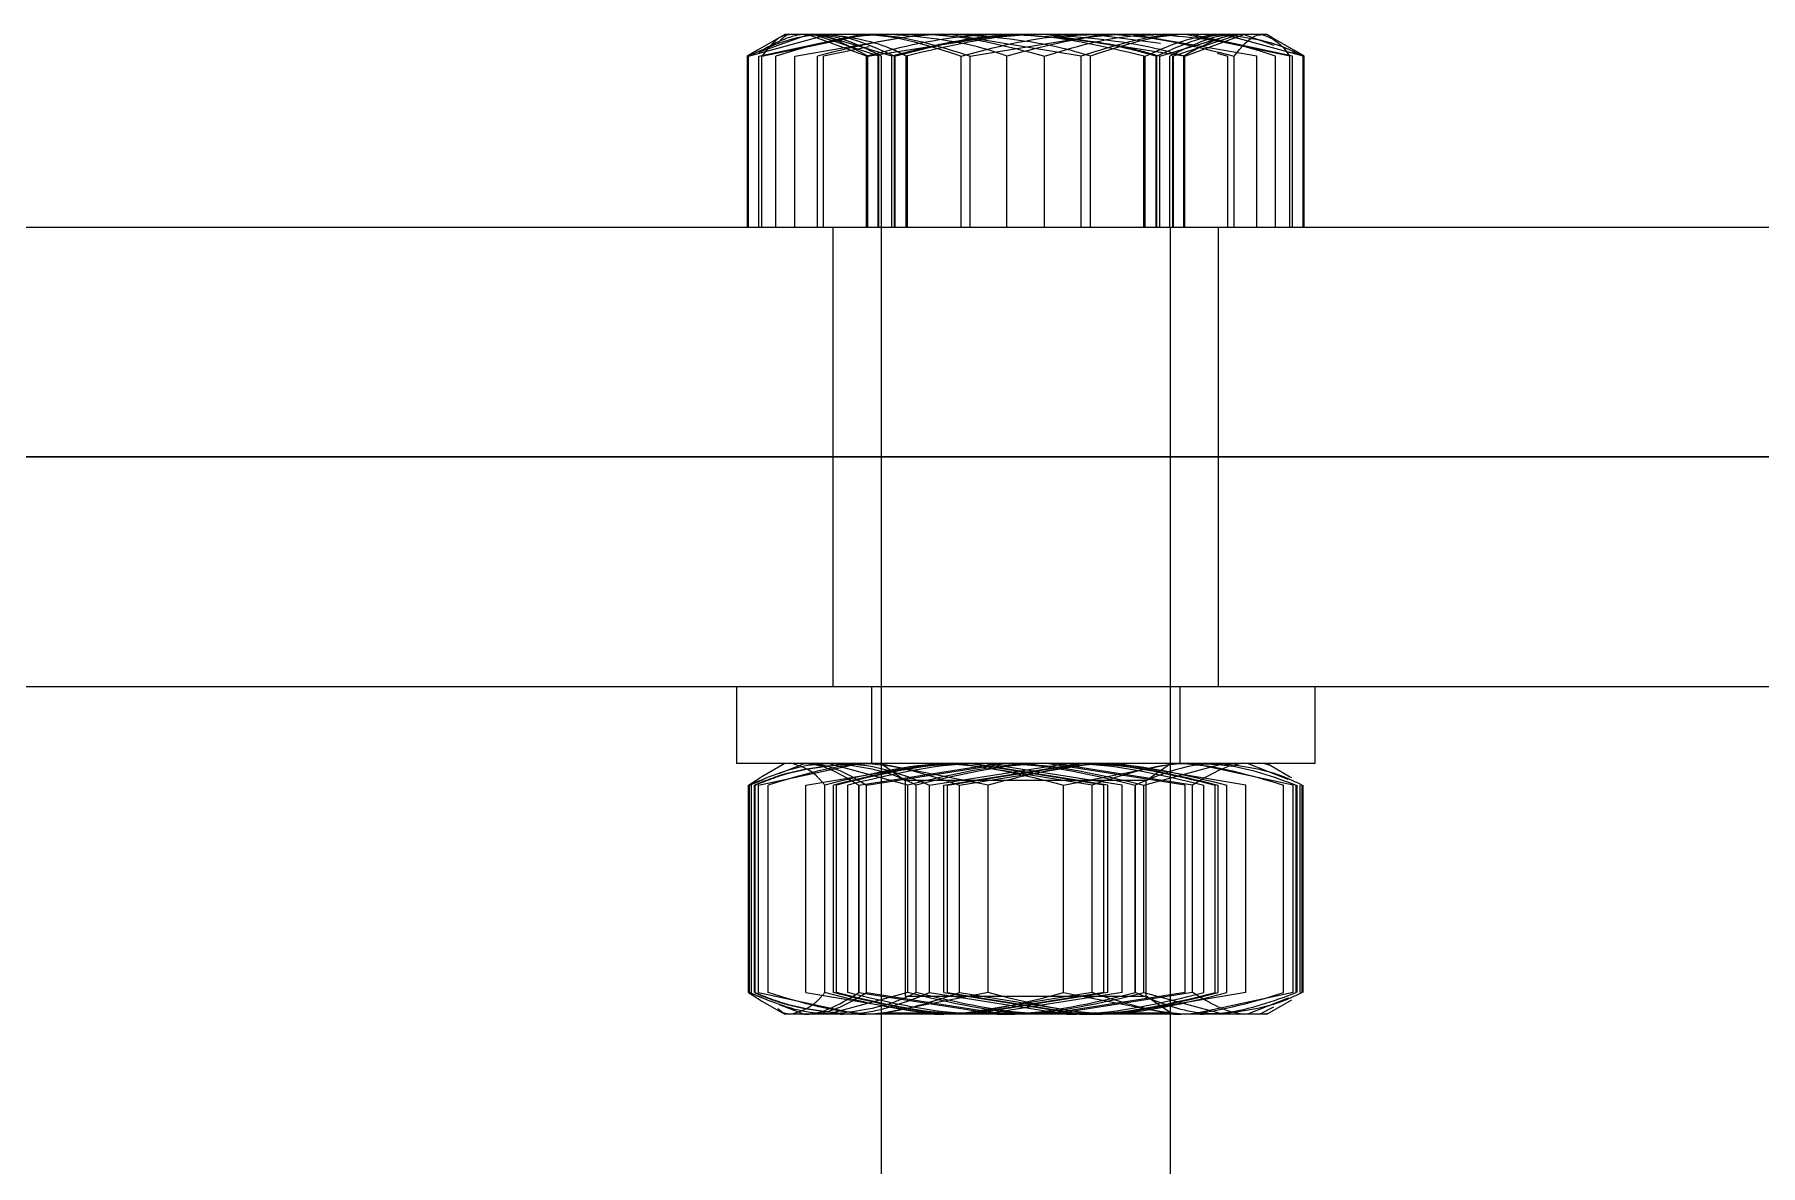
# Model space of a CAD drawing. Header units: metres. Extents: x 0 to 21025, y 0 to 14850.
# Drawn here: x 8611.35 to 8647.15, y 13271.98 to 13295.44 of the extents above; entities that cross this region are included whole.
import ezdxf

# ---------------------------------------------------------------- set-up
doc = ezdxf.new("R2010")
doc.units = ezdxf.units.M
doc.header["$LTSCALE"] = 25
doc.linetypes.add('HIDDEN2', pattern=[4.7625, 3.175, -1.5875])
doc.layers.add('SL4', color=4, linetype='Continuous')
doc.layers.add('ST1', color=7, linetype='HIDDEN2')

msp = doc.modelspace()

# ---------------------------------------------------------------- linework, layer by layer
at = {"layer": 'SL4'}
for p, q in [((8626.909, 13295.444), (8626.346, 13295.119)), ((8626.371, 13295.075), (8626.603, 13295.159)), ((8626.433, 13294.997), (8628.594, 13295.444)), ((8633.494, 13295.444), (8628.594, 13295.444)), ((8630.756, 13294.997), (8633.494, 13295.444)), ((8636.808, 13295.444), (8633.494, 13295.444)), ((8637.011, 13295.384), (8636.909, 13295.444)), ((8637.472, 13295.119), (8637.011, 13295.384)), ((8626.132, 13294.995), (8626.131, 13294.995)), ((8626.136, 13291.444), (8626.136, 13294.997)), ((8626.138, 13291.444), (8626.138, 13294.997)), ((8626.154, 13291.444), (8626.154, 13294.997)), ((8626.433, 13291.444), (8626.433, 13294.997)), ((8630.756, 13291.444), (8630.756, 13294.997)), ((8636.231, 13291.444), (8636.231, 13294.997)), ((8637.384, 13291.444), (8637.384, 13294.997)), ((8637.664, 13294.997), (8637.447, 13295.075)), ((8637.531, 13295.059), (8637.664, 13294.997)), ((8637.664, 13291.444), (8637.664, 13294.997)), ((8637.679, 13291.444), (8637.679, 13294.997)), ((8637.681, 13291.444), (8637.681, 13294.997)), ((8637.686, 13294.995), (8637.685, 13294.995)), ((8600.389, 13291.444), (8883.909, 13291.444)), ((8884.386, 13286.681), (8599.911, 13286.681)), ((8600.389, 13286.681), (8883.909, 13286.681))]:
    msp.add_line(p, q, dxfattribs=at)
for points, knots in [([(8628.594, 13295.444), (8628.646, 13295.443), (8629.375, 13295.437), (8630.091, 13295.209), (8630.756, 13294.997)], [0, 0, 0, 0, 0.070201, 1, 1, 1, 1]), ([(8633.494, 13295.444), (8633.558, 13295.443), (8634.483, 13295.437), (8635.389, 13295.209), (8636.231, 13294.997)], [0, 0, 0, 0, 0.0702006, 1, 1, 1, 1]), ([(8636.231, 13294.997), (8636.377, 13295.18), (8636.568, 13295.418), (8636.763, 13295.439), (8636.808, 13295.444)], [0, 0, 0, 0, 0.768151, 1, 1, 1, 1]), ([(8636.808, 13295.444), (8636.962, 13295.387), (8637.157, 13295.316), (8637.345, 13295.053), (8637.384, 13294.997)], [0, 0, 0, 0, 0.788999, 1, 1, 1, 1])]:
    msp.add_open_spline(points, degree=3, knots=knots, dxfattribs=at)
at = {"layer": 'ST1'}
for p, q in [((8626.156, 13294.997), (8627.806, 13295.444)), ((8626.375, 13294.997), (8628.472, 13295.444)), ((8626.603, 13295.159), (8627.393, 13295.444)), ((8626.909, 13295.444), (8627.008, 13295.444)), ((8628.594, 13295.444), (8626.918, 13295.444)), ((8627.115, 13294.997), (8629.706, 13295.444)), ((8628.608, 13294.997), (8627.382, 13295.444)), ((8628.859, 13294.997), (8627.499, 13295.444)), ((8629.127, 13294.997), (8627.632, 13295.444)), ((8628.663, 13295.185), (8627.715, 13294.997)), ((8628.632, 13294.997), (8631.509, 13295.444)), ((8630.482, 13295.444), (8630.04, 13295.426)), ((8633.061, 13294.997), (8630.324, 13295.444)), ((8635.186, 13294.997), (8632.308, 13295.444)), ((8633.335, 13295.444), (8634.704, 13295.264)), ((8636.703, 13294.997), (8634.111, 13295.444)), ((8634.69, 13294.997), (8636.185, 13295.444)), ((8634.958, 13294.997), (8636.318, 13295.444)), ((8635.209, 13294.997), (8636.435, 13295.444)), ((8637.384, 13294.997), (8635.223, 13295.444)), ((8637.442, 13294.997), (8635.345, 13295.444)), ((8637.661, 13294.997), (8636.011, 13295.444)), ((8637.064, 13295.213), (8636.425, 13295.444)), ((8636.909, 13295.444), (8636.808, 13295.444)), ((8626.346, 13295.119), (8626.132, 13294.995)), ((8626.238, 13295.032), (8626.138, 13294.997)), ((8626.139, 13291.444), (8626.139, 13294.997)), ((8626.156, 13291.444), (8626.156, 13294.997)), ((8626.375, 13291.444), (8626.375, 13294.997)), ((8626.725, 13291.444), (8626.725, 13294.997)), ((8627.115, 13291.444), (8627.115, 13294.997)), ((8627.586, 13291.444), (8627.586, 13294.997)), ((8627.715, 13291.444), (8627.715, 13294.997)), ((8628.608, 13291.444), (8628.608, 13294.997)), ((8628.632, 13291.444), (8628.632, 13294.997)), ((8628.846, 13291.444), (8628.846, 13294.997)), ((8628.859, 13291.444), (8628.859, 13294.997)), ((8628.917, 13291.444), (8628.917, 13294.997)), ((8629.127, 13291.444), (8629.127, 13294.997)), ((8629.188, 13291.444), (8629.188, 13294.997)), ((8629.201, 13291.444), (8629.201, 13294.997)), ((8629.43, 13291.444), (8629.43, 13294.997)), ((8629.456, 13291.444), (8629.456, 13294.997)), ((8630.569, 13291.444), (8630.569, 13294.997)), ((8631.519, 13291.444), (8631.519, 13294.997)), ((8632.298, 13291.444), (8632.298, 13294.997)), ((8633.061, 13291.444), (8633.061, 13294.997)), ((8633.249, 13291.444), (8633.249, 13294.997)), ((8634.361, 13291.444), (8634.361, 13294.997)), ((8634.387, 13291.444), (8634.387, 13294.997)), ((8634.616, 13291.444), (8634.616, 13294.997)), ((8634.63, 13291.444), (8634.63, 13294.997)), ((8634.69, 13291.444), (8634.69, 13294.997)), ((8634.9, 13291.444), (8634.9, 13294.997)), ((8634.958, 13291.444), (8634.958, 13294.997)), ((8634.971, 13291.444), (8634.971, 13294.997)), ((8635.186, 13291.444), (8635.186, 13294.997)), ((8635.209, 13291.444), (8635.209, 13294.997)), ((8635.88, 13295.058), (8636.102, 13294.997)), ((8636.102, 13291.444), (8636.102, 13294.997)), ((8636.703, 13291.444), (8636.703, 13294.997)), ((8637.092, 13291.444), (8637.092, 13294.997)), ((8637.442, 13291.444), (8637.442, 13294.997)), ((8637.685, 13294.995), (8637.472, 13295.119)), ((8637.661, 13291.444), (8637.661, 13294.997)), ((8637.678, 13291.444), (8637.678, 13294.997)), ((8627.909, 13291.444), (8627.909, 13286.681)), ((8628.909, 13291.444), (8628.909, 13266.998)), ((8634.909, 13266.998), (8634.909, 13291.444)), ((8635.909, 13286.681), (8635.909, 13291.444)), ((8627.909, 13286.681), (8627.909, 13281.919)), ((8635.909, 13281.919), (8635.909, 13286.681)), ((8606.909, 13281.919), (8672.384, 13281.919)), ((8625.909, 13281.919), (8625.909, 13280.319)), ((8628.709, 13281.919), (8628.709, 13280.319)), ((8635.109, 13280.319), (8635.109, 13281.919)), ((8637.909, 13280.319), (8637.909, 13281.919)), ((8637.909, 13280.319), (8625.909, 13280.319)), ((8626.365, 13279.872), (8628.45, 13280.319)), ((8626.909, 13280.319), (8626.435, 13280.045)), ((8626.794, 13280.115), (8627.312, 13280.319)), ((8627.345, 13279.872), (8630.018, 13280.319)), ((8629.462, 13279.872), (8627.809, 13280.319)), ((8628.447, 13279.872), (8631.313, 13280.319)), ((8628.603, 13279.872), (8631.479, 13280.319)), ((8631.127, 13279.872), (8628.845, 13280.319)), ((8628.909, 13280.319), (8629.409, 13279.969)), ((8629.912, 13279.872), (8632.757, 13280.319)), ((8630.206, 13279.872), (8633.02, 13280.319)), ((8630.286, 13279.872), (8633.091, 13280.319)), ((8633.283, 13279.872), (8630.511, 13280.319)), ((8630.534, 13279.872), (8633.306, 13280.319)), ((8633.531, 13279.872), (8630.726, 13280.319)), ((8633.611, 13279.872), (8630.797, 13280.319)), ((8633.906, 13279.872), (8631.061, 13280.319)), ((8635.215, 13279.872), (8632.339, 13280.319)), ((8635.37, 13279.872), (8632.504, 13280.319)), ((8632.69, 13279.872), (8634.972, 13280.319)), ((8636.472, 13279.872), (8633.799, 13280.319)), ((8634.355, 13279.872), (8636.008, 13280.319)), ((8634.409, 13279.969), (8634.909, 13280.319)), ((8637.452, 13279.872), (8635.368, 13280.319)), ((8637.349, 13279.987), (8636.505, 13280.319)), ((8636.863, 13280.319), (8636.969, 13280.283)), ((8637.382, 13280.045), (8636.909, 13280.319)), ((8626.156, 13279.872), (8626.409, 13280.027)), ((8626.156, 13275.565), (8626.156, 13279.872)), ((8626.175, 13275.565), (8626.175, 13279.872)), ((8626.176, 13279.872), (8626.468, 13279.987)), ((8626.176, 13275.565), (8626.176, 13279.872)), ((8626.219, 13275.565), (8626.219, 13279.872)), ((8626.28, 13275.565), (8626.28, 13279.872)), ((8626.299, 13275.565), (8626.299, 13279.872)), ((8626.365, 13275.565), (8626.365, 13279.872)), ((8626.435, 13280.045), (8626.389, 13280.019)), ((8626.564, 13275.565), (8626.564, 13279.872)), ((8627.345, 13275.565), (8627.345, 13279.872)), ((8627.74, 13275.565), (8627.74, 13279.872)), ((8627.921, 13275.565), (8627.921, 13279.872)), ((8627.982, 13275.565), (8627.982, 13279.872)), ((8628.216, 13275.565), (8628.216, 13279.872)), ((8628.447, 13275.565), (8628.447, 13279.872)), ((8628.451, 13275.565), (8628.451, 13279.872)), ((8628.603, 13275.565), (8628.603, 13279.872)), ((8634.409, 13279.969), (8629.409, 13279.969)), ((8629.409, 13279.969), (8629.409, 13275.494)), ((8629.462, 13275.565), (8629.462, 13279.872)), ((8629.633, 13275.565), (8629.633, 13279.872)), ((8629.637, 13275.565), (8629.637, 13279.872)), ((8629.912, 13275.565), (8629.912, 13279.872)), ((8630.206, 13275.565), (8630.206, 13279.872)), ((8630.286, 13275.565), (8630.286, 13279.872)), ((8630.534, 13275.565), (8630.534, 13279.872)), ((8631.127, 13275.565), (8631.127, 13279.872)), ((8632.69, 13275.565), (8632.69, 13279.872)), ((8633.283, 13275.565), (8633.283, 13279.872)), ((8633.531, 13275.565), (8633.531, 13279.872)), ((8633.611, 13275.565), (8633.611, 13279.872)), ((8633.906, 13275.565), (8633.906, 13279.872)), ((8634.18, 13275.565), (8634.18, 13279.872)), ((8634.185, 13275.565), (8634.185, 13279.872)), ((8634.355, 13275.565), (8634.355, 13279.872)), ((8634.409, 13275.494), (8634.409, 13279.969)), ((8635.215, 13275.565), (8635.215, 13279.872)), ((8635.366, 13275.565), (8635.366, 13279.872)), ((8635.37, 13275.565), (8635.37, 13279.872)), ((8635.601, 13275.565), (8635.601, 13279.872)), ((8635.835, 13275.565), (8635.835, 13279.872)), ((8635.896, 13275.565), (8635.896, 13279.872)), ((8636.078, 13275.565), (8636.078, 13279.872)), ((8636.472, 13275.565), (8636.472, 13279.872)), ((8637.253, 13275.565), (8637.253, 13279.872)), ((8637.428, 13280.019), (8637.382, 13280.045)), ((8637.452, 13275.565), (8637.452, 13279.872)), ((8637.518, 13275.565), (8637.518, 13279.872)), ((8637.538, 13275.565), (8637.538, 13279.872)), ((8637.598, 13275.565), (8637.598, 13279.872)), ((8637.641, 13275.565), (8637.641, 13279.872)), ((8637.642, 13275.565), (8637.642, 13279.872)), ((8637.661, 13275.565), (8637.661, 13279.872)), ((8626.156, 13275.565), (8626.409, 13275.411)), ((8626.176, 13275.565), (8626.468, 13275.45)), ((8626.365, 13275.565), (8628.45, 13275.119)), ((8627.345, 13275.565), (8630.018, 13275.119)), ((8629.462, 13275.565), (8627.809, 13275.119)), ((8628.447, 13275.565), (8631.313, 13275.119)), ((8628.603, 13275.565), (8631.479, 13275.119)), ((8631.127, 13275.565), (8628.845, 13275.119)), ((8629.409, 13275.494), (8629.908, 13275.494)), ((8629.908, 13275.494), (8634.409, 13275.494)), ((8629.912, 13275.565), (8632.757, 13275.119)), ((8630.206, 13275.565), (8633.02, 13275.119)), ((8630.286, 13275.565), (8633.091, 13275.119)), ((8633.283, 13275.565), (8630.511, 13275.119)), ((8630.534, 13275.565), (8633.306, 13275.119)), ((8633.531, 13275.565), (8630.726, 13275.119)), ((8633.611, 13275.565), (8630.797, 13275.119)), ((8633.906, 13275.565), (8631.061, 13275.119)), ((8635.215, 13275.565), (8632.339, 13275.119)), ((8635.37, 13275.565), (8632.504, 13275.119)), ((8632.69, 13275.565), (8634.972, 13275.119)), ((8636.472, 13275.565), (8633.799, 13275.119)), ((8634.355, 13275.565), (8636.008, 13275.119)), ((8634.909, 13275.144), (8634.409, 13275.494)), ((8637.452, 13275.565), (8635.368, 13275.119)), ((8626.389, 13275.419), (8626.435, 13275.392)), ((8626.435, 13275.392), (8626.909, 13275.119)), ((8626.794, 13275.322), (8627.312, 13275.119)), ((8627.907, 13275.119), (8626.909, 13275.119)), ((8632.504, 13275.119), (8627.907, 13275.119)), ((8628.909, 13275.144), (8634.909, 13275.144)), ((8628.909, 13275.144), (8628.909, 13275.119)), ((8636.505, 13275.119), (8632.504, 13275.119)), ((8634.909, 13275.119), (8634.909, 13275.144)), ((8637.349, 13275.45), (8636.505, 13275.119)), ((8636.909, 13275.119), (8636.505, 13275.119)), ((8637.05, 13275.262), (8636.765, 13275.119)), ((8636.863, 13275.119), (8636.954, 13275.149)), ((8636.909, 13275.119), (8637.382, 13275.392)), ((8637.382, 13275.392), (8637.428, 13275.419))]:
    msp.add_line(p, q, dxfattribs=at)
for points, knots in [([(8627.792, 13295.444), (8627.663, 13295.439), (8627.109, 13295.418), (8626.569, 13295.18), (8626.154, 13294.997)], [0, 0, 0, 0, 0.231849, 1, 1, 1, 1]), ([(8627.382, 13295.444), (8627.353, 13295.443), (8627.016, 13295.439), (8626.686, 13295.255), (8626.384, 13295.086)], [0, 0, 0, 0, 0.086249, 1, 1, 1, 1]), ([(8627.009, 13295.444), (8626.964, 13295.439), (8626.769, 13295.418), (8626.579, 13295.18), (8626.433, 13294.997)], [0, 0, 0, 0, 0.231849, 1, 1, 1, 1]), ([(8629.122, 13295.444), (8628.934, 13295.439), (8628.123, 13295.418), (8627.333, 13295.18), (8626.725, 13294.997)], [0, 0, 0, 0, 0.231849, 1, 1, 1, 1]), ([(8627.045, 13295.444), (8627.029, 13295.444), (8626.936, 13295.444), (8626.845, 13295.353), (8626.769, 13295.278)], [0, 0, 0, 0, 0.170387, 1, 1, 1, 1]), ([(8627.393, 13295.444), (8627.422, 13295.443), (8627.84, 13295.437), (8628.25, 13295.209), (8628.632, 13294.997)], [0, 0, 0, 0, 0.070201, 1, 1, 1, 1]), ([(8627.527, 13295.444), (8627.56, 13295.443), (8628.029, 13295.437), (8628.49, 13295.209), (8628.917, 13294.997)], [0, 0, 0, 0, 0.070201, 1, 1, 1, 1]), ([(8630.324, 13295.444), (8630.259, 13295.443), (8629.334, 13295.437), (8628.428, 13295.209), (8627.586, 13294.997)], [0, 0, 0, 0, 0.0702006, 1, 1, 1, 1]), ([(8627.663, 13295.444), (8627.699, 13295.443), (8628.214, 13295.437), (8628.718, 13295.209), (8629.188, 13294.997)], [0, 0, 0, 0, 0.070201, 1, 1, 1, 1]), ([(8629.43, 13294.997), (8629.318, 13295.053), (8628.784, 13295.316), (8628.23, 13295.387), (8627.792, 13295.444)], [0, 0, 0, 0, 0.211001, 1, 1, 1, 1]), ([(8628.472, 13295.444), (8628.521, 13295.443), (8629.23, 13295.437), (8629.923, 13295.209), (8630.569, 13294.997)], [0, 0, 0, 0, 0.070201, 1, 1, 1, 1]), ([(8631.485, 13295.444), (8631.259, 13295.439), (8630.286, 13295.418), (8629.337, 13295.18), (8628.608, 13294.997)], [0, 0, 0, 0, 0.2318493, 1, 1, 1, 1]), ([(8631.519, 13294.997), (8631.355, 13295.053), (8630.574, 13295.316), (8629.763, 13295.387), (8629.122, 13295.444)], [0, 0, 0, 0, 0.211001, 1, 1, 1, 1]), ([(8632.014, 13295.444), (8631.787, 13295.439), (8630.811, 13295.418), (8629.859, 13295.18), (8629.127, 13294.997)], [0, 0, 0, 0, 0.231849, 1, 1, 1, 1]), ([(8629.188, 13294.997), (8629.918, 13295.18), (8630.87, 13295.418), (8631.846, 13295.439), (8632.073, 13295.444)], [0, 0, 0, 0, 0.768151, 1, 1, 1, 1]), ([(8632.086, 13295.444), (8631.86, 13295.439), (8630.883, 13295.418), (8629.932, 13295.18), (8629.201, 13294.997)], [0, 0, 0, 0, 0.231849, 1, 1, 1, 1]), ([(8632.308, 13295.444), (8632.24, 13295.443), (8631.268, 13295.437), (8630.316, 13295.209), (8629.43, 13294.997)], [0, 0, 0, 0, 0.0702006, 1, 1, 1, 1]), ([(8629.706, 13295.444), (8629.768, 13295.443), (8630.643, 13295.437), (8631.5, 13295.209), (8632.298, 13294.997)], [0, 0, 0, 0, 0.0702006, 1, 1, 1, 1]), ([(8633.249, 13294.997), (8633.059, 13295.053), (8632.158, 13295.316), (8631.221, 13295.387), (8630.482, 13295.444)], [0, 0, 0, 0, 0.211001, 1, 1, 1, 1]), ([(8630.569, 13294.997), (8631.269, 13295.18), (8632.182, 13295.418), (8633.118, 13295.439), (8633.335, 13295.444)], [0, 0, 0, 0, 0.768151, 1, 1, 1, 1]), ([(8631.509, 13295.444), (8631.577, 13295.443), (8632.549, 13295.437), (8633.501, 13295.209), (8634.387, 13294.997)], [0, 0, 0, 0, 0.070201, 1, 1, 1, 1]), ([(8634.111, 13295.444), (8634.05, 13295.443), (8633.174, 13295.437), (8632.317, 13295.209), (8631.519, 13294.997)], [0, 0, 0, 0, 0.0702006, 1, 1, 1, 1]), ([(8631.731, 13295.444), (8632.502, 13295.387), (8633.479, 13295.316), (8634.418, 13295.053), (8634.616, 13294.997)], [0, 0, 0, 0, 0.788999, 1, 1, 1, 1]), ([(8631.804, 13295.444), (8632.575, 13295.387), (8633.552, 13295.316), (8634.491, 13295.053), (8634.69, 13294.997)], [0, 0, 0, 0, 0.788999, 1, 1, 1, 1]), ([(8632.298, 13294.997), (8632.905, 13295.18), (8633.696, 13295.418), (8634.507, 13295.439), (8634.695, 13295.444)], [0, 0, 0, 0, 0.7681507, 1, 1, 1, 1]), ([(8632.332, 13295.444), (8633.101, 13295.387), (8634.075, 13295.316), (8635.011, 13295.053), (8635.209, 13294.997)], [0, 0, 0, 0, 0.788999, 1, 1, 1, 1]), ([(8635.223, 13295.444), (8635.172, 13295.443), (8634.442, 13295.437), (8633.726, 13295.209), (8633.061, 13294.997)], [0, 0, 0, 0, 0.070201, 1, 1, 1, 1]), ([(8635.345, 13295.444), (8635.296, 13295.443), (8634.588, 13295.437), (8633.894, 13295.209), (8633.249, 13294.997)], [0, 0, 0, 0, 0.070201, 1, 1, 1, 1]), ([(8634.387, 13294.997), (8634.802, 13295.18), (8635.342, 13295.418), (8635.897, 13295.439), (8636.025, 13295.444)], [0, 0, 0, 0, 0.768151, 1, 1, 1, 1]), ([(8636.154, 13295.444), (8636.118, 13295.443), (8635.603, 13295.437), (8635.099, 13295.209), (8634.63, 13294.997)], [0, 0, 0, 0, 0.070201, 1, 1, 1, 1]), ([(8634.695, 13295.444), (8635.335, 13295.387), (8636.147, 13295.316), (8636.927, 13295.053), (8637.092, 13294.997)], [0, 0, 0, 0, 0.788999, 1, 1, 1, 1]), ([(8636.29, 13295.444), (8636.257, 13295.443), (8635.788, 13295.437), (8635.328, 13295.209), (8634.9, 13294.997)], [0, 0, 0, 0, 0.070201, 1, 1, 1, 1]), ([(8636.425, 13295.444), (8636.395, 13295.443), (8635.977, 13295.437), (8635.567, 13295.209), (8635.186, 13294.997)], [0, 0, 0, 0, 0.070201, 1, 1, 1, 1]), ([(8636.025, 13295.444), (8636.463, 13295.391), (8636.973, 13295.33), (8637.462, 13295.092), (8637.531, 13295.059)], [0, 0, 0, 0, 0.860118, 1, 1, 1, 1]), ([(8627.907, 13280.319), (8627.749, 13280.312), (8627.164, 13280.287), (8626.593, 13280.048), (8626.176, 13279.872)], [0, 0, 0, 0, 0.2686336, 1, 1, 1, 1]), ([(8626.28, 13279.872), (8626.444, 13279.94), (8627.084, 13280.201), (8627.749, 13280.269), (8628.243, 13280.319)], [0, 0, 0, 0, 0.257551, 1, 1, 1, 1]), ([(8626.299, 13279.872), (8626.466, 13279.94), (8627.116, 13280.201), (8627.791, 13280.269), (8628.292, 13280.319)], [0, 0, 0, 0, 0.257551, 1, 1, 1, 1]), ([(8628.845, 13280.319), (8628.791, 13280.318), (8628.021, 13280.312), (8627.266, 13280.084), (8626.564, 13279.872)], [0, 0, 0, 0, 0.070201, 1, 1, 1, 1]), ([(8627.74, 13279.872), (8627.682, 13279.94), (8627.458, 13280.201), (8627.225, 13280.269), (8627.052, 13280.319)], [0, 0, 0, 0, 0.257551, 1, 1, 1, 1]), ([(8627.312, 13280.319), (8627.339, 13280.318), (8627.722, 13280.312), (8628.098, 13280.084), (8628.447, 13279.872)], [0, 0, 0, 0, 0.070201, 1, 1, 1, 1]), ([(8627.379, 13280.319), (8627.491, 13280.312), (8627.905, 13280.287), (8628.308, 13280.048), (8628.603, 13279.872)], [0, 0, 0, 0, 0.268634, 1, 1, 1, 1]), ([(8630.511, 13280.319), (8630.446, 13280.318), (8629.51, 13280.312), (8628.592, 13280.084), (8627.74, 13279.872)], [0, 0, 0, 0, 0.070201, 1, 1, 1, 1]), ([(8629.637, 13279.872), (8629.492, 13279.94), (8628.928, 13280.201), (8628.342, 13280.269), (8627.907, 13280.319)], [0, 0, 0, 0, 0.257551, 1, 1, 1, 1]), ([(8630.726, 13280.319), (8630.66, 13280.318), (8629.713, 13280.312), (8628.784, 13280.084), (8627.921, 13279.872)], [0, 0, 0, 0, 0.070201, 1, 1, 1, 1]), ([(8630.797, 13280.319), (8630.73, 13280.318), (8629.78, 13280.312), (8628.848, 13280.084), (8627.982, 13279.872)], [0, 0, 0, 0, 0.070201, 1, 1, 1, 1]), ([(8628.065, 13280.319), (8628.233, 13280.312), (8628.858, 13280.287), (8629.467, 13280.048), (8629.912, 13279.872)], [0, 0, 0, 0, 0.2686336, 1, 1, 1, 1]), ([(8631.061, 13280.319), (8630.993, 13280.318), (8630.032, 13280.312), (8629.091, 13280.084), (8628.216, 13279.872)], [0, 0, 0, 0, 0.070201, 1, 1, 1, 1]), ([(8628.45, 13280.319), (8628.499, 13280.318), (8629.203, 13280.312), (8629.893, 13280.084), (8630.534, 13279.872)], [0, 0, 0, 0, 0.070201, 1, 1, 1, 1]), ([(8632.339, 13280.319), (8632.27, 13280.318), (8631.299, 13280.312), (8630.347, 13280.084), (8629.462, 13279.872)], [0, 0, 0, 0, 0.070201, 1, 1, 1, 1]), ([(8632.504, 13280.319), (8632.436, 13280.318), (8631.468, 13280.312), (8630.519, 13280.084), (8629.637, 13279.872)], [0, 0, 0, 0, 0.070201, 1, 1, 1, 1]), ([(8630.018, 13280.319), (8630.081, 13280.318), (8630.984, 13280.312), (8631.868, 13280.084), (8632.69, 13279.872)], [0, 0, 0, 0, 0.070201, 1, 1, 1, 1]), ([(8633.799, 13280.319), (8633.736, 13280.318), (8632.834, 13280.312), (8631.949, 13280.084), (8631.127, 13279.872)], [0, 0, 0, 0, 0.070201, 1, 1, 1, 1]), ([(8631.313, 13280.319), (8631.381, 13280.318), (8632.349, 13280.312), (8633.298, 13280.084), (8634.18, 13279.872)], [0, 0, 0, 0, 0.070201, 1, 1, 1, 1]), ([(8631.479, 13280.319), (8631.547, 13280.318), (8632.518, 13280.312), (8633.47, 13280.084), (8634.355, 13279.872)], [0, 0, 0, 0, 0.070201, 1, 1, 1, 1]), ([(8632.757, 13280.319), (8632.824, 13280.318), (8633.785, 13280.312), (8634.726, 13280.084), (8635.601, 13279.872)], [0, 0, 0, 0, 0.070201, 1, 1, 1, 1]), ([(8633.02, 13280.319), (8633.087, 13280.318), (8634.038, 13280.312), (8634.969, 13280.084), (8635.835, 13279.872)], [0, 0, 0, 0, 0.0702006, 1, 1, 1, 1]), ([(8633.091, 13280.319), (8633.157, 13280.318), (8634.105, 13280.312), (8635.033, 13280.084), (8635.896, 13279.872)], [0, 0, 0, 0, 0.070201, 1, 1, 1, 1]), ([(8635.368, 13280.319), (8635.318, 13280.318), (8634.614, 13280.312), (8633.924, 13280.084), (8633.283, 13279.872)], [0, 0, 0, 0, 0.070201, 1, 1, 1, 1]), ([(8633.306, 13280.319), (8633.372, 13280.318), (8634.308, 13280.312), (8635.225, 13280.084), (8636.078, 13279.872)], [0, 0, 0, 0, 0.070201, 1, 1, 1, 1]), ([(8635.91, 13280.319), (8635.753, 13280.312), (8635.167, 13280.287), (8634.597, 13280.048), (8634.18, 13279.872)], [0, 0, 0, 0, 0.268634, 1, 1, 1, 1]), ([(8634.972, 13280.319), (8635.026, 13280.318), (8635.796, 13280.312), (8636.551, 13280.084), (8637.253, 13279.872)], [0, 0, 0, 0, 0.070201, 1, 1, 1, 1]), ([(8636.505, 13280.319), (8636.479, 13280.318), (8636.095, 13280.312), (8635.719, 13280.084), (8635.37, 13279.872)], [0, 0, 0, 0, 0.070201, 1, 1, 1, 1]), ([(8635.525, 13280.319), (8635.706, 13280.312), (8636.381, 13280.287), (8637.038, 13280.048), (8637.518, 13279.872)], [0, 0, 0, 0, 0.268634, 1, 1, 1, 1]), ([(8637.641, 13279.872), (8637.496, 13279.94), (8636.932, 13280.201), (8636.345, 13280.269), (8635.91, 13280.319)], [0, 0, 0, 0, 0.257551, 1, 1, 1, 1]), ([(8627.907, 13275.119), (8627.749, 13275.125), (8627.164, 13275.15), (8626.593, 13275.39), (8626.176, 13275.565)], [0, 0, 0, 0, 0.268634, 1, 1, 1, 1]), ([(8626.28, 13275.565), (8626.444, 13275.498), (8627.084, 13275.236), (8627.749, 13275.169), (8628.243, 13275.119)], [0, 0, 0, 0, 0.257551, 1, 1, 1, 1]), ([(8626.299, 13275.565), (8626.466, 13275.498), (8627.116, 13275.236), (8627.791, 13275.169), (8628.292, 13275.119)], [0, 0, 0, 0, 0.257551, 1, 1, 1, 1]), ([(8628.845, 13275.119), (8628.791, 13275.119), (8628.021, 13275.125), (8627.266, 13275.353), (8626.564, 13275.565)], [0, 0, 0, 0, 0.070201, 1, 1, 1, 1]), ([(8627.74, 13275.565), (8627.682, 13275.498), (8627.458, 13275.236), (8627.225, 13275.169), (8627.052, 13275.119)], [0, 0, 0, 0, 0.257551, 1, 1, 1, 1]), ([(8627.312, 13275.119), (8627.339, 13275.119), (8627.722, 13275.125), (8628.098, 13275.353), (8628.447, 13275.565)], [0, 0, 0, 0, 0.070201, 1, 1, 1, 1]), ([(8627.379, 13275.119), (8627.491, 13275.125), (8627.905, 13275.15), (8628.308, 13275.39), (8628.603, 13275.565)], [0, 0, 0, 0, 0.268634, 1, 1, 1, 1]), ([(8630.511, 13275.119), (8630.446, 13275.119), (8629.51, 13275.125), (8628.592, 13275.353), (8627.74, 13275.565)], [0, 0, 0, 0, 0.070201, 1, 1, 1, 1]), ([(8629.637, 13275.565), (8629.492, 13275.498), (8628.928, 13275.236), (8628.342, 13275.169), (8627.907, 13275.119)], [0, 0, 0, 0, 0.257551, 1, 1, 1, 1]), ([(8630.726, 13275.119), (8630.66, 13275.119), (8629.713, 13275.125), (8628.784, 13275.353), (8627.921, 13275.565)], [0, 0, 0, 0, 0.070201, 1, 1, 1, 1]), ([(8630.797, 13275.119), (8630.73, 13275.119), (8629.78, 13275.125), (8628.848, 13275.353), (8627.982, 13275.565)], [0, 0, 0, 0, 0.070201, 1, 1, 1, 1]), ([(8628.065, 13275.119), (8628.233, 13275.125), (8628.858, 13275.15), (8629.467, 13275.39), (8629.912, 13275.565)], [0, 0, 0, 0, 0.268634, 1, 1, 1, 1]), ([(8631.061, 13275.119), (8630.993, 13275.119), (8630.032, 13275.125), (8629.091, 13275.353), (8628.216, 13275.565)], [0, 0, 0, 0, 0.070201, 1, 1, 1, 1]), ([(8628.45, 13275.119), (8628.499, 13275.119), (8629.203, 13275.125), (8629.893, 13275.353), (8630.534, 13275.565)], [0, 0, 0, 0, 0.070201, 1, 1, 1, 1]), ([(8632.339, 13275.119), (8632.27, 13275.119), (8631.299, 13275.125), (8630.347, 13275.353), (8629.462, 13275.565)], [0, 0, 0, 0, 0.070201, 1, 1, 1, 1]), ([(8632.504, 13275.119), (8632.436, 13275.119), (8631.468, 13275.125), (8630.519, 13275.353), (8629.637, 13275.565)], [0, 0, 0, 0, 0.070201, 1, 1, 1, 1]), ([(8630.018, 13275.119), (8630.081, 13275.119), (8630.984, 13275.125), (8631.868, 13275.353), (8632.69, 13275.565)], [0, 0, 0, 0, 0.070201, 1, 1, 1, 1]), ([(8633.799, 13275.119), (8633.736, 13275.119), (8632.834, 13275.125), (8631.949, 13275.353), (8631.127, 13275.565)], [0, 0, 0, 0, 0.070201, 1, 1, 1, 1]), ([(8631.313, 13275.119), (8631.381, 13275.119), (8632.349, 13275.125), (8633.298, 13275.353), (8634.18, 13275.565)], [0, 0, 0, 0, 0.070201, 1, 1, 1, 1]), ([(8631.479, 13275.119), (8631.547, 13275.119), (8632.518, 13275.125), (8633.47, 13275.353), (8634.355, 13275.565)], [0, 0, 0, 0, 0.070201, 1, 1, 1, 1]), ([(8632.757, 13275.119), (8632.824, 13275.119), (8633.785, 13275.125), (8634.726, 13275.353), (8635.601, 13275.565)], [0, 0, 0, 0, 0.070201, 1, 1, 1, 1]), ([(8633.02, 13275.119), (8633.087, 13275.119), (8634.038, 13275.125), (8634.969, 13275.353), (8635.835, 13275.565)], [0, 0, 0, 0, 0.0702006, 1, 1, 1, 1]), ([(8633.091, 13275.119), (8633.157, 13275.119), (8634.105, 13275.125), (8635.033, 13275.353), (8635.896, 13275.565)], [0, 0, 0, 0, 0.070201, 1, 1, 1, 1]), ([(8635.368, 13275.119), (8635.318, 13275.119), (8634.614, 13275.125), (8633.924, 13275.353), (8633.283, 13275.565)], [0, 0, 0, 0, 0.070201, 1, 1, 1, 1]), ([(8633.306, 13275.119), (8633.372, 13275.119), (8634.308, 13275.125), (8635.225, 13275.353), (8636.078, 13275.565)], [0, 0, 0, 0, 0.070201, 1, 1, 1, 1]), ([(8635.91, 13275.119), (8635.753, 13275.125), (8635.167, 13275.15), (8634.597, 13275.39), (8634.18, 13275.565)], [0, 0, 0, 0, 0.268634, 1, 1, 1, 1]), ([(8634.972, 13275.119), (8635.026, 13275.119), (8635.796, 13275.125), (8636.551, 13275.353), (8637.253, 13275.565)], [0, 0, 0, 0, 0.070201, 1, 1, 1, 1]), ([(8636.505, 13275.119), (8636.479, 13275.119), (8636.095, 13275.125), (8635.719, 13275.353), (8635.37, 13275.565)], [0, 0, 0, 0, 0.070201, 1, 1, 1, 1]), ([(8635.525, 13275.119), (8635.706, 13275.125), (8636.381, 13275.15), (8637.038, 13275.39), (8637.518, 13275.565)], [0, 0, 0, 0, 0.268634, 1, 1, 1, 1]), ([(8637.641, 13275.565), (8637.496, 13275.498), (8636.932, 13275.236), (8636.345, 13275.169), (8635.91, 13275.119)], [0, 0, 0, 0, 0.257551, 1, 1, 1, 1]), ([(8627.052, 13275.119), (8626.99, 13275.118), (8626.894, 13275.117), (8626.8, 13275.204), (8626.768, 13275.234)], [0, 0, 0, 0, 0.65343, 1, 1, 1, 1])]:
    msp.add_open_spline(points, degree=3, knots=knots, dxfattribs=at)

doc.saveas('drawing.dxf')
